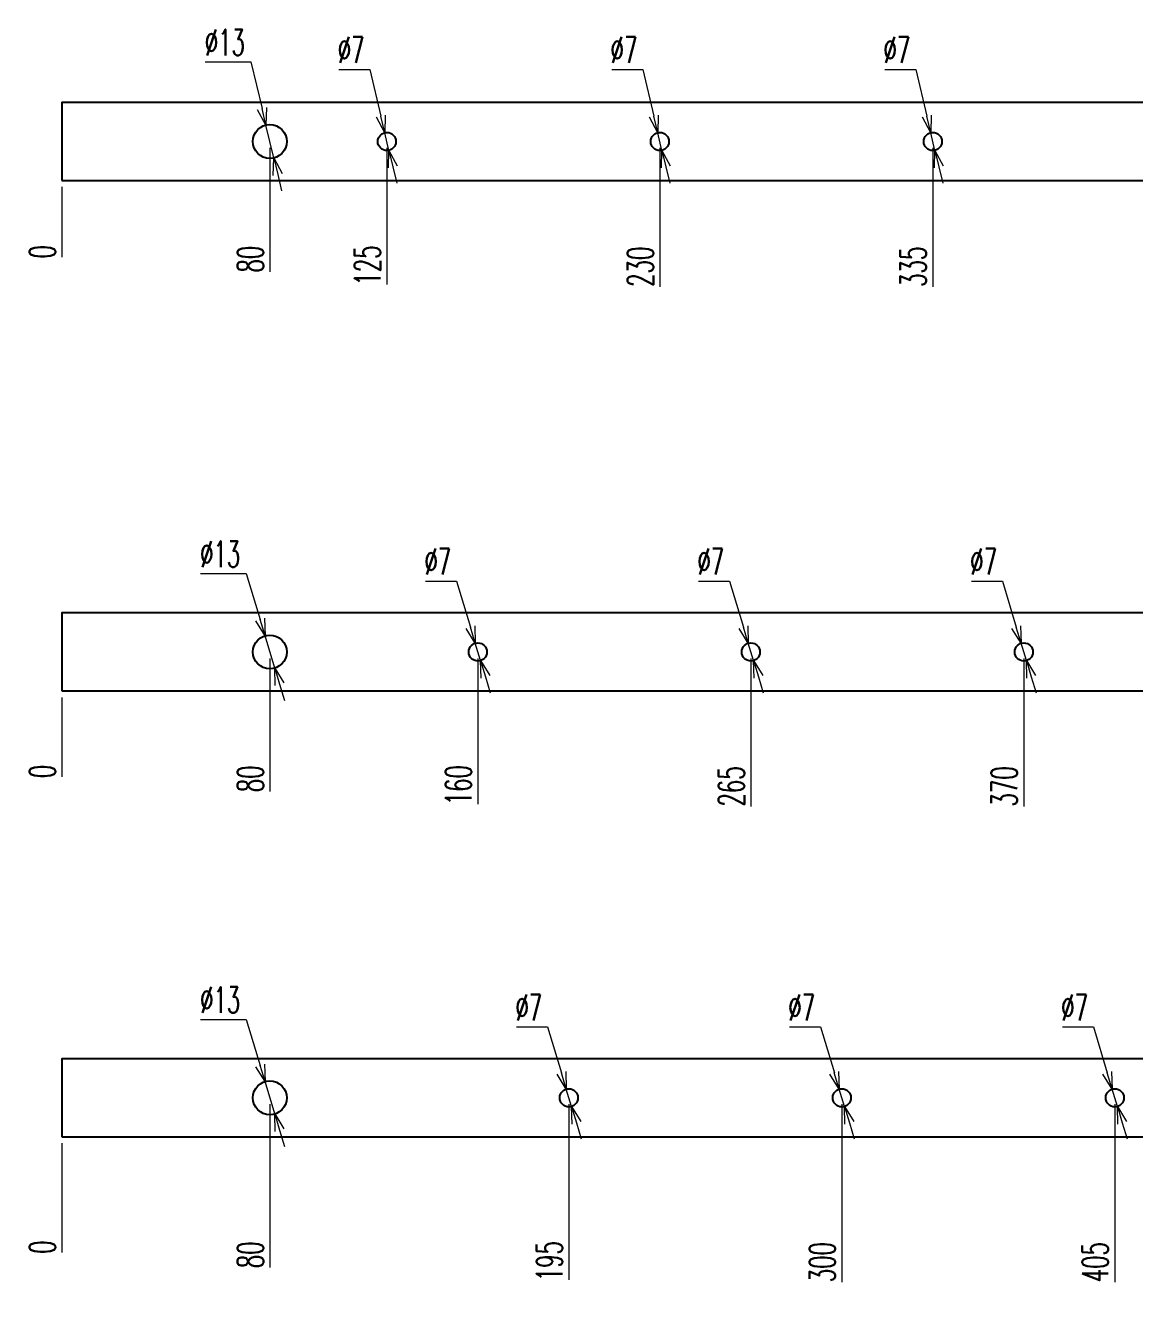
# Model space of a CAD drawing. Header units: millimetres. Extents: x 173893 to 258446, y -176540 to -123824.
# Drawn here: x 196470.3 to 196897, y -133623.7 to -133136.4 of the extents above; entities that cross this region are included whole.
import ezdxf

# ---------------------------------------------------------------- set-up
doc = ezdxf.new("R2010")
doc.units = ezdxf.units.MM
doc.header["$LTSCALE"] = 3
for name, color, linetype in [('@.DM. NÉT CHÍNH', 7, 'Continuous'), ('@.VISIBLE', 7, 'Continuous'), ('Thiet bi', 7, 'Continuous')]:
    doc.layers.add(name, color=color, linetype=linetype)
doc.styles.add('Ann_w01', font='romans.shx', dxfattribs={"width": 0.6, "bigfont": 'chineset.shx'})
doc.dimstyles.new('Dim 01_SC05', dxfattribs={"dimscale": 5, "dimtxt": 2, "dimasz": 1.3, "dimexe": 0.5, "dimexo": 0.5, "dimgap": 0.5, "dimtad": 1, "dimtoh": 1, "dimdec": 1, "dimzin": 12, "dimdsep": 46, "dimtxsty": 'Ann_w01', "dimblk": 'OPEN30', "dimcen": 1.5, "dimclrd": 6, "dimclre": 6, "dimclrt": 3, "dimadec": 1, "dimazin": 3, "dimtm": 1e-09, "dimtfac": 1, "dimtdec": 1, "dimtmove": 0, "dimatfit": 3, "dimldrblk": 'OPEN30', "dimfxl": 1, "dimtolj": 1, "dimlwd": 20, "dimlwe": 20, "dimarcsym": 0})

# ---------------------------------------------------------------- blocks, each defined once
blk = doc.blocks.new('*D2407')
at = {"layer": '@.DM. NÉT CHÍNH', "color": 6, "linetype": 'Continuous', "lineweight": 20, "transparency": 16777216}
blk.add_line((196484.36, -133198.61), (196484.36, -133225.57), dxfattribs=at)
at = {"layer": 'Defpoints', "color": 0, "linetype": 'Continuous', "transparency": 16777216}
for p in [(196484.36, -133181.11), (196484.36, -133196.11), (196484.36, -133219.07)]:
    blk.add_point(p, dxfattribs=at)
at = {"layer": '@.DM. NÉT CHÍNH', "color": 3, "linetype": 'Continuous', "transparency": 16777216, "insert": (196476.86, -133223.57), "char_height": 10, "attachment_point": 5, "rotation": 90, "style": 'Ann_w01'}
blk.add_mtext('\\A1;0', dxfattribs=at)
blk = doc.blocks.new('_Open30')
at = {"color": 0, "linetype": 'ByBlock', "lineweight": -2}
for p, q in [((-1, 0.268), (0, 0)), ((0, 0), (-1, -0.268)), ((0, 0), (-1, 0))]:
    blk.add_line(p, q, dxfattribs=at)
blk = doc.blocks.new('*D2408')
at = {"layer": '@.DM. NÉT CHÍNH', "color": 6, "linetype": 'Continuous', "lineweight": 20, "transparency": 16777216}
blk.add_line((196564.36, -133183.61), (196564.36, -133231.29), dxfattribs=at)
at = {"layer": 'Defpoints', "color": 0, "linetype": 'Continuous', "transparency": 16777216}
for p in [(196484.36, -133181.11), (196564.36, -133181.11), (196564.36, -133219.07)]:
    blk.add_point(p, dxfattribs=at)
at = {"layer": '@.DM. NÉT CHÍNH', "color": 3, "linetype": 'Continuous', "transparency": 16777216, "insert": (196556.86, -133226.43), "char_height": 10, "attachment_point": 5, "rotation": 90, "style": 'Ann_w01'}
blk.add_mtext('\\A1;80', dxfattribs=at)
blk = doc.blocks.new('*D2409')
at = {"layer": '@.DM. NÉT CHÍNH', "color": 6, "linetype": 'Continuous', "lineweight": 20, "transparency": 16777216}
blk.add_line((196609.37, -133183.61), (196609.37, -133236.14), dxfattribs=at)
at = {"layer": 'Defpoints', "color": 0, "linetype": 'Continuous', "transparency": 16777216}
for p in [(196484.36, -133181.11), (196609.37, -133181.11), (196609.37, -133219.07)]:
    blk.add_point(p, dxfattribs=at)
at = {"layer": '@.DM. NÉT CHÍNH', "color": 3, "linetype": 'Continuous', "transparency": 16777216, "insert": (196601.87, -133228.86), "char_height": 10, "attachment_point": 5, "rotation": 90, "style": 'Ann_w01'}
blk.add_mtext('\\A1;125', dxfattribs=at)
blk = doc.blocks.new('*D2410')
at = {"layer": '@.DM. NÉT CHÍNH', "color": 6, "linetype": 'Continuous', "lineweight": 20, "transparency": 16777216}
blk.add_line((196714.37, -133183.61), (196714.37, -133237), dxfattribs=at)
at = {"layer": 'Defpoints', "color": 0, "linetype": 'Continuous', "transparency": 16777216}
for p in [(196484.36, -133181.11), (196714.37, -133181.11), (196714.37, -133219.07)]:
    blk.add_point(p, dxfattribs=at)
at = {"layer": '@.DM. NÉT CHÍNH', "color": 3, "linetype": 'Continuous', "transparency": 16777216, "insert": (196706.87, -133229.29), "char_height": 10, "attachment_point": 5, "rotation": 90, "style": 'Ann_w01'}
blk.add_mtext('\\A1;230', dxfattribs=at)
blk = doc.blocks.new('*D2411')
at = {"layer": '@.DM. NÉT CHÍNH', "color": 6, "linetype": 'Continuous', "lineweight": 20, "transparency": 16777216}
blk.add_line((196819.37, -133183.61), (196819.37, -133237), dxfattribs=at)
at = {"layer": 'Defpoints', "color": 0, "linetype": 'Continuous', "transparency": 16777216}
for p in [(196484.36, -133181.11), (196819.37, -133181.11), (196819.37, -133219.07)]:
    blk.add_point(p, dxfattribs=at)
at = {"layer": '@.DM. NÉT CHÍNH', "color": 3, "linetype": 'Continuous', "transparency": 16777216, "insert": (196811.87, -133229.29), "char_height": 10, "attachment_point": 5, "rotation": 90, "style": 'Ann_w01'}
blk.add_mtext('\\A1;335', dxfattribs=at)
blk = doc.blocks.new('*D2412')
at = {"layer": '@.DM. NÉT CHÍNH', "color": 6, "linetype": 'Continuous', "lineweight": 20, "transparency": 16777216}
blk.add_line((196924.37, -133183.61), (196924.37, -133237), dxfattribs=at)
at = {"layer": 'Defpoints', "color": 0, "linetype": 'Continuous', "transparency": 16777216}
for p in [(196484.36, -133181.11), (196924.37, -133181.11), (196924.37, -133219.07)]:
    blk.add_point(p, dxfattribs=at)
at = {"layer": '@.DM. NÉT CHÍNH', "color": 3, "linetype": 'Continuous', "transparency": 16777216, "insert": (196916.87, -133229.29), "char_height": 10, "attachment_point": 5, "rotation": 90, "style": 'Ann_w01'}
blk.add_mtext('\\A1;440', dxfattribs=at)
blk = doc.blocks.new('*D2413')
at = {"layer": '@.DM. NÉT CHÍNH', "color": 6, "linetype": 'Continuous', "lineweight": 20, "transparency": 16777216}
blk.add_line((196999.37, -133183.61), (196999.37, -133237), dxfattribs=at)
at = {"layer": 'Defpoints', "color": 0, "linetype": 'Continuous', "transparency": 16777216}
for p in [(196484.36, -133181.11), (196999.37, -133181.11), (196999.37, -133219.07)]:
    blk.add_point(p, dxfattribs=at)
at = {"layer": '@.DM. NÉT CHÍNH', "color": 3, "linetype": 'Continuous', "transparency": 16777216, "insert": (196991.87, -133229.29), "char_height": 10, "attachment_point": 5, "rotation": 90, "style": 'Ann_w01'}
blk.add_mtext('\\A1;515', dxfattribs=at)
blk = doc.blocks.new('*D2414')
at = {"layer": '@.DM. NÉT CHÍNH', "color": 6, "linetype": 'Continuous', "lineweight": 20, "transparency": 16777216}
blk.add_line((197074.37, -133183.61), (197074.37, -133237), dxfattribs=at)
at = {"layer": 'Defpoints', "color": 0, "linetype": 'Continuous', "transparency": 16777216}
for p in [(196484.36, -133181.11), (197074.37, -133181.11), (197074.37, -133219.07)]:
    blk.add_point(p, dxfattribs=at)
at = {"layer": '@.DM. NÉT CHÍNH', "color": 3, "linetype": 'Continuous', "transparency": 16777216, "insert": (197066.87, -133229.29), "char_height": 10, "attachment_point": 5, "rotation": 90, "style": 'Ann_w01'}
blk.add_mtext('\\A1;590', dxfattribs=at)
blk = doc.blocks.new('*D2415')
at = {"layer": '@.DM. NÉT CHÍNH', "color": 6, "linetype": 'Continuous', "lineweight": 20, "transparency": 16777216}
blk.add_line((197149.37, -133183.61), (197149.37, -133236.72), dxfattribs=at)
at = {"layer": 'Defpoints', "color": 0, "linetype": 'Continuous', "transparency": 16777216}
for p in [(196484.36, -133181.11), (197149.37, -133181.11), (197149.37, -133219.07)]:
    blk.add_point(p, dxfattribs=at)
at = {"layer": '@.DM. NÉT CHÍNH', "color": 3, "linetype": 'Continuous', "transparency": 16777216, "insert": (197141.87, -133229.14), "char_height": 10, "attachment_point": 5, "rotation": 90, "style": 'Ann_w01'}
blk.add_mtext('\\A1;665', dxfattribs=at)
blk = doc.blocks.new('*D2416')
at = {"layer": '@.DM. NÉT CHÍNH', "color": 6, "linetype": 'Continuous', "lineweight": 20, "transparency": 16777216}
blk.add_line((197324.36, -133198.61), (197324.36, -133237), dxfattribs=at)
at = {"layer": 'Defpoints', "color": 0, "linetype": 'Continuous', "transparency": 16777216}
for p in [(196484.36, -133181.11), (197324.36, -133196.11), (197324.36, -133219.07)]:
    blk.add_point(p, dxfattribs=at)
at = {"layer": '@.DM. NÉT CHÍNH', "color": 3, "linetype": 'Continuous', "transparency": 16777216, "insert": (197316.86, -133229.29), "char_height": 10, "attachment_point": 5, "rotation": 90, "style": 'Ann_w01'}
blk.add_mtext('\\A1;840', dxfattribs=at)
blk = doc.blocks.new('*D2421')
at = {"layer": '@.DM. NÉT CHÍNH', "color": 6, "linetype": 'Continuous', "lineweight": 20, "transparency": 16777216}
for p, q in [((196590.86, -133153.38), (196602.79, -133153.38)), ((196602.79, -133153.38), (196607.06, -133171.38)), ((196610.18, -133184.52), (196608.57, -133177.71)), ((196611.68, -133190.84), (196613.19, -133197.17))]:
    blk.add_line(p, q, dxfattribs=at)
at = {"layer": 'Defpoints', "color": 0, "linetype": 'Continuous', "transparency": 16777216}
for p in [(196608.57, -133177.71), (196610.18, -133184.52)]:
    blk.add_point(p, dxfattribs=at)
at = {"layer": '@.DM. NÉT CHÍNH', "color": 6, "linetype": 'Continuous', "lineweight": 20, "transparency": 16777216, "xscale": 6.5, "yscale": 6.5, "zscale": 6.5}
for p, rotation in [((196608.57, -133177.71), 283.3534512620558), ((196610.18, -133184.52), 103.3534512620558)]:
    blk.add_blockref('_Open30', p, dxfattribs=dict(at, rotation=rotation))
at = {"layer": '@.DM. NÉT CHÍNH', "color": 3, "linetype": 'Continuous', "transparency": 16777216, "insert": (196595.58, -133145.88), "char_height": 10, "attachment_point": 5, "style": 'Ann_w01'}
blk.add_mtext('\\A1;∅7', dxfattribs=at)
blk = doc.blocks.new('*D2422')
at = {"layer": '@.DM. NÉT CHÍNH', "color": 6, "linetype": 'Continuous', "lineweight": 20, "transparency": 16777216}
for p, q in [((196800.86, -133153.38), (196812.79, -133153.38)), ((196812.79, -133153.38), (196817.06, -133171.38)), ((196820.18, -133184.52), (196818.57, -133177.71)), ((196821.68, -133190.84), (196823.19, -133197.17))]:
    blk.add_line(p, q, dxfattribs=at)
at = {"layer": 'Defpoints', "color": 0, "linetype": 'Continuous', "transparency": 16777216}
for p in [(196818.57, -133177.71), (196820.18, -133184.52)]:
    blk.add_point(p, dxfattribs=at)
at = {"layer": '@.DM. NÉT CHÍNH', "color": 6, "linetype": 'Continuous', "lineweight": 20, "transparency": 16777216, "xscale": 6.5, "yscale": 6.5, "zscale": 6.5}
for p, rotation in [((196818.57, -133177.71), 283.3534512613722), ((196820.18, -133184.52), 103.3534512613721)]:
    blk.add_blockref('_Open30', p, dxfattribs=dict(at, rotation=rotation))
at = {"layer": '@.DM. NÉT CHÍNH', "color": 3, "linetype": 'Continuous', "transparency": 16777216, "insert": (196805.58, -133145.88), "char_height": 10, "attachment_point": 5, "style": 'Ann_w01'}
blk.add_mtext('\\A1;∅7', dxfattribs=at)
blk = doc.blocks.new('*D2423')
at = {"layer": '@.DM. NÉT CHÍNH', "color": 6, "linetype": 'Continuous', "lineweight": 20, "transparency": 16777216}
for p, q in [((196695.86, -133153.38), (196707.79, -133153.38)), ((196707.79, -133153.38), (196712.06, -133171.38)), ((196715.18, -133184.52), (196713.57, -133177.71)), ((196716.68, -133190.84), (196718.19, -133197.17))]:
    blk.add_line(p, q, dxfattribs=at)
at = {"layer": 'Defpoints', "color": 0, "linetype": 'Continuous', "transparency": 16777216}
for p in [(196713.57, -133177.71), (196715.18, -133184.52)]:
    blk.add_point(p, dxfattribs=at)
at = {"layer": '@.DM. NÉT CHÍNH', "color": 6, "linetype": 'Continuous', "lineweight": 20, "transparency": 16777216, "xscale": 6.5, "yscale": 6.5, "zscale": 6.5}
for p, rotation in [((196713.57, -133177.71), 283.3534512617573), ((196715.18, -133184.52), 103.3534512617573)]:
    blk.add_blockref('_Open30', p, dxfattribs=dict(at, rotation=rotation))
at = {"layer": '@.DM. NÉT CHÍNH', "color": 3, "linetype": 'Continuous', "transparency": 16777216, "insert": (196700.58, -133145.88), "char_height": 10, "attachment_point": 5, "style": 'Ann_w01'}
blk.add_mtext('\\A1;∅7', dxfattribs=at)
blk = doc.blocks.new('*D2424')
at = {"layer": '@.DM. NÉT CHÍNH', "color": 6, "linetype": 'Continuous', "lineweight": 20, "transparency": 16777216}
for p, q in [((196539.44, -133150.46), (196557.09, -133150.46)), ((196557.09, -133150.46), (196561.36, -133168.46)), ((196565.86, -133187.44), (196562.86, -133174.79)), ((196567.36, -133193.76), (196568.86, -133200.08))]:
    blk.add_line(p, q, dxfattribs=at)
at = {"layer": 'Defpoints', "color": 0, "linetype": 'Continuous', "transparency": 16777216}
for p in [(196562.86, -133174.79), (196565.86, -133187.44)]:
    blk.add_point(p, dxfattribs=at)
at = {"layer": '@.DM. NÉT CHÍNH', "color": 6, "linetype": 'Continuous', "lineweight": 20, "transparency": 16777216, "xscale": 6.5, "yscale": 6.5, "zscale": 6.5}
for p, rotation in [((196562.86, -133174.79), 283.3534512618733), ((196565.86, -133187.44), 103.3534512618733)]:
    blk.add_blockref('_Open30', p, dxfattribs=dict(at, rotation=rotation))
at = {"layer": '@.DM. NÉT CHÍNH', "color": 3, "linetype": 'Continuous', "transparency": 16777216, "insert": (196547.01, -133142.96), "char_height": 10, "attachment_point": 5, "style": 'Ann_w01'}
blk.add_mtext('\\A1;∅13', dxfattribs=at)
blk = doc.blocks.new('*D2425')
at = {"layer": '@.DM. NÉT CHÍNH', "color": 6, "linetype": 'Continuous', "lineweight": 20, "transparency": 16777216}
blk.add_line((196484.36, -133395.05), (196484.36, -133425.57), dxfattribs=at)
at = {"layer": 'Defpoints', "color": 0, "linetype": 'Continuous', "transparency": 16777216}
for p in [(196484.36, -133377.55), (196484.36, -133392.55), (196484.36, -133419.07)]:
    blk.add_point(p, dxfattribs=at)
at = {"layer": '@.DM. NÉT CHÍNH', "color": 3, "linetype": 'Continuous', "transparency": 16777216, "insert": (196476.86, -133423.57), "char_height": 10, "attachment_point": 5, "rotation": 90, "style": 'Ann_w01'}
blk.add_mtext('\\A1;0', dxfattribs=at)
blk = doc.blocks.new('*D2426')
at = {"layer": '@.DM. NÉT CHÍNH', "color": 6, "linetype": 'Continuous', "lineweight": 20, "transparency": 16777216}
blk.add_line((196564.36, -133380.05), (196564.36, -133431.28), dxfattribs=at)
at = {"layer": 'Defpoints', "color": 0, "linetype": 'Continuous', "transparency": 16777216}
for p in [(196484.36, -133377.55), (196564.36, -133377.55), (196564.36, -133419.07)]:
    blk.add_point(p, dxfattribs=at)
at = {"layer": '@.DM. NÉT CHÍNH', "color": 3, "linetype": 'Continuous', "transparency": 16777216, "insert": (196556.86, -133426.43), "char_height": 10, "attachment_point": 5, "rotation": 90, "style": 'Ann_w01'}
blk.add_mtext('\\A1;80', dxfattribs=at)
blk = doc.blocks.new('*D2427')
at = {"layer": '@.DM. NÉT CHÍNH', "color": 6, "linetype": 'Continuous', "lineweight": 20, "transparency": 16777216}
blk.add_line((196644.37, -133380.05), (196644.37, -133436.14), dxfattribs=at)
at = {"layer": 'Defpoints', "color": 0, "linetype": 'Continuous', "transparency": 16777216}
for p in [(196484.36, -133377.55), (196644.37, -133377.55), (196644.37, -133419.07)]:
    blk.add_point(p, dxfattribs=at)
at = {"layer": '@.DM. NÉT CHÍNH', "color": 3, "linetype": 'Continuous', "transparency": 16777216, "insert": (196636.87, -133428.85), "char_height": 10, "attachment_point": 5, "rotation": 90, "style": 'Ann_w01'}
blk.add_mtext('\\A1;160', dxfattribs=at)
blk = doc.blocks.new('*D2428')
at = {"layer": '@.DM. NÉT CHÍNH', "color": 6, "linetype": 'Continuous', "lineweight": 20, "transparency": 16777216}
blk.add_line((196749.37, -133380.05), (196749.37, -133437), dxfattribs=at)
at = {"layer": 'Defpoints', "color": 0, "linetype": 'Continuous', "transparency": 16777216}
for p in [(196484.36, -133377.55), (196749.37, -133377.55), (196749.37, -133419.07)]:
    blk.add_point(p, dxfattribs=at)
at = {"layer": '@.DM. NÉT CHÍNH', "color": 3, "linetype": 'Continuous', "transparency": 16777216, "insert": (196741.87, -133429.28), "char_height": 10, "attachment_point": 5, "rotation": 90, "style": 'Ann_w01'}
blk.add_mtext('\\A1;265', dxfattribs=at)
blk = doc.blocks.new('*D2429')
at = {"layer": '@.DM. NÉT CHÍNH', "color": 6, "linetype": 'Continuous', "lineweight": 20, "transparency": 16777216}
blk.add_line((196854.37, -133380.05), (196854.37, -133437), dxfattribs=at)
at = {"layer": 'Defpoints', "color": 0, "linetype": 'Continuous', "transparency": 16777216}
for p in [(196484.36, -133377.55), (196854.37, -133377.55), (196854.37, -133419.07)]:
    blk.add_point(p, dxfattribs=at)
at = {"layer": '@.DM. NÉT CHÍNH', "color": 3, "linetype": 'Continuous', "transparency": 16777216, "insert": (196846.87, -133429.28), "char_height": 10, "attachment_point": 5, "rotation": 90, "style": 'Ann_w01'}
blk.add_mtext('\\A1;370', dxfattribs=at)
blk = doc.blocks.new('*D2430')
at = {"layer": '@.DM. NÉT CHÍNH', "color": 6, "linetype": 'Continuous', "lineweight": 20, "transparency": 16777216}
blk.add_line((196949.37, -133380.05), (196949.37, -133437), dxfattribs=at)
at = {"layer": 'Defpoints', "color": 0, "linetype": 'Continuous', "transparency": 16777216}
for p in [(196484.36, -133377.55), (196949.37, -133377.55), (196949.37, -133419.07)]:
    blk.add_point(p, dxfattribs=at)
at = {"layer": '@.DM. NÉT CHÍNH', "color": 3, "linetype": 'Continuous', "transparency": 16777216, "insert": (196941.87, -133429.28), "char_height": 10, "attachment_point": 5, "rotation": 90, "style": 'Ann_w01'}
blk.add_mtext('\\A1;465', dxfattribs=at)
blk = doc.blocks.new('*D2431')
at = {"layer": '@.DM. NÉT CHÍNH', "color": 6, "linetype": 'Continuous', "lineweight": 20, "transparency": 16777216}
blk.add_line((197024.37, -133380.05), (197024.37, -133437), dxfattribs=at)
at = {"layer": 'Defpoints', "color": 0, "linetype": 'Continuous', "transparency": 16777216}
for p in [(196484.36, -133377.55), (197024.37, -133377.55), (197024.37, -133419.07)]:
    blk.add_point(p, dxfattribs=at)
at = {"layer": '@.DM. NÉT CHÍNH', "color": 3, "linetype": 'Continuous', "transparency": 16777216, "insert": (197016.87, -133429.28), "char_height": 10, "attachment_point": 5, "rotation": 90, "style": 'Ann_w01'}
blk.add_mtext('\\A1;540', dxfattribs=at)
blk = doc.blocks.new('*D2432')
at = {"layer": '@.DM. NÉT CHÍNH', "color": 6, "linetype": 'Continuous', "lineweight": 20, "transparency": 16777216}
blk.add_line((197099.37, -133380.05), (197099.37, -133436.71), dxfattribs=at)
at = {"layer": 'Defpoints', "color": 0, "linetype": 'Continuous', "transparency": 16777216}
for p in [(196484.36, -133377.55), (197099.37, -133377.55), (197099.37, -133419.07)]:
    blk.add_point(p, dxfattribs=at)
at = {"layer": '@.DM. NÉT CHÍNH', "color": 3, "linetype": 'Continuous', "transparency": 16777216, "insert": (197091.87, -133429.14), "char_height": 10, "attachment_point": 5, "rotation": 90, "style": 'Ann_w01'}
blk.add_mtext('\\A1;615', dxfattribs=at)
blk = doc.blocks.new('*D2433')
at = {"layer": '@.DM. NÉT CHÍNH', "color": 6, "linetype": 'Continuous', "lineweight": 20, "transparency": 16777216}
blk.add_line((197174.37, -133380.05), (197174.37, -133436.71), dxfattribs=at)
at = {"layer": 'Defpoints', "color": 0, "linetype": 'Continuous', "transparency": 16777216}
for p in [(196484.36, -133377.55), (197174.37, -133377.55), (197174.37, -133419.07)]:
    blk.add_point(p, dxfattribs=at)
at = {"layer": '@.DM. NÉT CHÍNH', "color": 3, "linetype": 'Continuous', "transparency": 16777216, "insert": (197166.87, -133429.14), "char_height": 10, "attachment_point": 5, "rotation": 90, "style": 'Ann_w01'}
blk.add_mtext('\\A1;690', dxfattribs=at)
blk = doc.blocks.new('*D2434')
at = {"layer": '@.DM. NÉT CHÍNH', "color": 6, "linetype": 'Continuous', "lineweight": 20, "transparency": 16777216}
blk.add_line((197324.36, -133395.05), (197324.36, -133437), dxfattribs=at)
at = {"layer": 'Defpoints', "color": 0, "linetype": 'Continuous', "transparency": 16777216}
for p in [(196484.36, -133377.55), (197324.36, -133392.55), (197324.36, -133419.07)]:
    blk.add_point(p, dxfattribs=at)
at = {"layer": '@.DM. NÉT CHÍNH', "color": 3, "linetype": 'Continuous', "transparency": 16777216, "insert": (197316.86, -133429.28), "char_height": 10, "attachment_point": 5, "rotation": 90, "style": 'Ann_w01'}
blk.add_mtext('\\A1;840', dxfattribs=at)
blk = doc.blocks.new('*D2435')
at = {"layer": '@.DM. NÉT CHÍNH', "color": 6, "linetype": 'Continuous', "lineweight": 20, "transparency": 16777216}
blk.add_line((196484.36, -133566.64), (196484.36, -133608.67), dxfattribs=at)
at = {"layer": 'Defpoints', "color": 0, "linetype": 'Continuous', "transparency": 16777216}
for p in [(196484.36, -133549.14), (196484.36, -133564.14), (196484.36, -133602.17)]:
    blk.add_point(p, dxfattribs=at)
at = {"layer": '@.DM. NÉT CHÍNH', "color": 3, "linetype": 'Continuous', "transparency": 16777216, "insert": (196476.86, -133606.67), "char_height": 10, "attachment_point": 5, "rotation": 90, "style": 'Ann_w01'}
blk.add_mtext('\\A1;0', dxfattribs=at)
blk = doc.blocks.new('*D2436')
at = {"layer": '@.DM. NÉT CHÍNH', "color": 6, "linetype": 'Continuous', "lineweight": 20, "transparency": 16777216}
blk.add_line((196564.36, -133551.64), (196564.36, -133614.38), dxfattribs=at)
at = {"layer": 'Defpoints', "color": 0, "linetype": 'Continuous', "transparency": 16777216}
for p in [(196484.36, -133549.14), (196564.36, -133549.14), (196564.36, -133602.17)]:
    blk.add_point(p, dxfattribs=at)
at = {"layer": '@.DM. NÉT CHÍNH', "color": 3, "linetype": 'Continuous', "transparency": 16777216, "insert": (196556.86, -133609.53), "char_height": 10, "attachment_point": 5, "rotation": 90, "style": 'Ann_w01'}
blk.add_mtext('\\A1;80', dxfattribs=at)
blk = doc.blocks.new('*D2437')
at = {"layer": '@.DM. NÉT CHÍNH', "color": 6, "linetype": 'Continuous', "lineweight": 20, "transparency": 16777216}
blk.add_line((196679.37, -133551.64), (196679.37, -133619.24), dxfattribs=at)
at = {"layer": 'Defpoints', "color": 0, "linetype": 'Continuous', "transparency": 16777216}
for p in [(196484.36, -133549.14), (196679.37, -133549.14), (196679.37, -133602.17)]:
    blk.add_point(p, dxfattribs=at)
at = {"layer": '@.DM. NÉT CHÍNH', "color": 3, "linetype": 'Continuous', "transparency": 16777216, "insert": (196671.87, -133611.96), "char_height": 10, "attachment_point": 5, "rotation": 90, "style": 'Ann_w01'}
blk.add_mtext('\\A1;195', dxfattribs=at)
blk = doc.blocks.new('*D2438')
at = {"layer": '@.DM. NÉT CHÍNH', "color": 6, "linetype": 'Continuous', "lineweight": 20, "transparency": 16777216}
blk.add_line((196784.37, -133551.64), (196784.37, -133620.1), dxfattribs=at)
at = {"layer": 'Defpoints', "color": 0, "linetype": 'Continuous', "transparency": 16777216}
for p in [(196484.36, -133549.14), (196784.37, -133549.14), (196784.37, -133602.17)]:
    blk.add_point(p, dxfattribs=at)
at = {"layer": '@.DM. NÉT CHÍNH', "color": 3, "linetype": 'Continuous', "transparency": 16777216, "insert": (196776.87, -133612.38), "char_height": 10, "attachment_point": 5, "rotation": 90, "style": 'Ann_w01'}
blk.add_mtext('\\A1;300', dxfattribs=at)
blk = doc.blocks.new('*D2439')
at = {"layer": '@.DM. NÉT CHÍNH', "color": 6, "linetype": 'Continuous', "lineweight": 20, "transparency": 16777216}
blk.add_line((196889.37, -133551.64), (196889.37, -133620.1), dxfattribs=at)
at = {"layer": 'Defpoints', "color": 0, "linetype": 'Continuous', "transparency": 16777216}
for p in [(196484.36, -133549.14), (196889.37, -133549.14), (196889.37, -133602.17)]:
    blk.add_point(p, dxfattribs=at)
at = {"layer": '@.DM. NÉT CHÍNH', "color": 3, "linetype": 'Continuous', "transparency": 16777216, "insert": (196881.87, -133612.38), "char_height": 10, "attachment_point": 5, "rotation": 90, "style": 'Ann_w01'}
blk.add_mtext('\\A1;405', dxfattribs=at)
blk = doc.blocks.new('*D2440')
at = {"layer": '@.DM. NÉT CHÍNH', "color": 6, "linetype": 'Continuous', "lineweight": 20, "transparency": 16777216}
blk.add_line((196974.37, -133551.64), (196974.37, -133620.1), dxfattribs=at)
at = {"layer": 'Defpoints', "color": 0, "linetype": 'Continuous', "transparency": 16777216}
for p in [(196484.36, -133549.14), (196974.37, -133549.14), (196974.37, -133602.17)]:
    blk.add_point(p, dxfattribs=at)
at = {"layer": '@.DM. NÉT CHÍNH', "color": 3, "linetype": 'Continuous', "transparency": 16777216, "insert": (196966.87, -133612.38), "char_height": 10, "attachment_point": 5, "rotation": 90, "style": 'Ann_w01'}
blk.add_mtext('\\A1;490', dxfattribs=at)
blk = doc.blocks.new('*D2441')
at = {"layer": '@.DM. NÉT CHÍNH', "color": 6, "linetype": 'Continuous', "lineweight": 20, "transparency": 16777216}
blk.add_line((197049.37, -133551.64), (197049.37, -133620.1), dxfattribs=at)
at = {"layer": 'Defpoints', "color": 0, "linetype": 'Continuous', "transparency": 16777216}
for p in [(196484.36, -133549.14), (197049.37, -133549.14), (197049.37, -133602.17)]:
    blk.add_point(p, dxfattribs=at)
at = {"layer": '@.DM. NÉT CHÍNH', "color": 3, "linetype": 'Continuous', "transparency": 16777216, "insert": (197041.87, -133612.38), "char_height": 10, "attachment_point": 5, "rotation": 90, "style": 'Ann_w01'}
blk.add_mtext('\\A1;565', dxfattribs=at)
blk = doc.blocks.new('*D2442')
at = {"layer": '@.DM. NÉT CHÍNH', "color": 6, "linetype": 'Continuous', "lineweight": 20, "transparency": 16777216}
blk.add_line((197124.37, -133551.64), (197124.37, -133619.81), dxfattribs=at)
at = {"layer": 'Defpoints', "color": 0, "linetype": 'Continuous', "transparency": 16777216}
for p in [(196484.36, -133549.14), (197124.37, -133549.14), (197124.37, -133602.17)]:
    blk.add_point(p, dxfattribs=at)
at = {"layer": '@.DM. NÉT CHÍNH', "color": 3, "linetype": 'Continuous', "transparency": 16777216, "insert": (197116.87, -133612.24), "char_height": 10, "attachment_point": 5, "rotation": 90, "style": 'Ann_w01'}
blk.add_mtext('\\A1;640', dxfattribs=at)
blk = doc.blocks.new('*D2443')
at = {"layer": '@.DM. NÉT CHÍNH', "color": 6, "linetype": 'Continuous', "lineweight": 20, "transparency": 16777216}
blk.add_line((197199.37, -133551.64), (197199.37, -133620.1), dxfattribs=at)
at = {"layer": 'Defpoints', "color": 0, "linetype": 'Continuous', "transparency": 16777216}
for p in [(196484.36, -133549.14), (197199.37, -133549.14), (197199.37, -133602.17)]:
    blk.add_point(p, dxfattribs=at)
at = {"layer": '@.DM. NÉT CHÍNH', "color": 3, "linetype": 'Continuous', "transparency": 16777216, "insert": (197191.87, -133612.38), "char_height": 10, "attachment_point": 5, "rotation": 90, "style": 'Ann_w01'}
blk.add_mtext('\\A1;715', dxfattribs=at)
blk = doc.blocks.new('*D2444')
at = {"layer": '@.DM. NÉT CHÍNH', "color": 6, "linetype": 'Continuous', "lineweight": 20, "transparency": 16777216}
blk.add_line((197324.36, -133566.64), (197324.36, -133620.1), dxfattribs=at)
at = {"layer": 'Defpoints', "color": 0, "linetype": 'Continuous', "transparency": 16777216}
for p in [(196484.36, -133549.14), (197324.36, -133564.14), (197324.36, -133602.17)]:
    blk.add_point(p, dxfattribs=at)
at = {"layer": '@.DM. NÉT CHÍNH', "color": 3, "linetype": 'Continuous', "transparency": 16777216, "insert": (197316.86, -133612.38), "char_height": 10, "attachment_point": 5, "rotation": 90, "style": 'Ann_w01'}
blk.add_mtext('\\A1;840', dxfattribs=at)
blk = doc.blocks.new('*D2449')
at = {"layer": '@.DM. NÉT CHÍNH', "color": 6, "linetype": 'Continuous', "lineweight": 20, "transparency": 16777216}
for p, q in [((196659.22, -133521.85), (196671.15, -133521.85)), ((196671.15, -133521.85), (196676.49, -133539.57)), ((196680.38, -133552.49), (196678.36, -133545.79)), ((196682.26, -133558.72), (196684.14, -133564.94))]:
    blk.add_line(p, q, dxfattribs=at)
at = {"layer": 'Defpoints', "color": 0, "linetype": 'Continuous', "transparency": 16777216}
for p in [(196678.36, -133545.79), (196680.38, -133552.49)]:
    blk.add_point(p, dxfattribs=at)
at = {"layer": '@.DM. NÉT CHÍNH', "color": 6, "linetype": 'Continuous', "lineweight": 20, "transparency": 16777216, "xscale": 6.5, "yscale": 6.5, "zscale": 6.5}
for p, rotation in [((196678.36, -133545.79), 286.7750790253293), ((196680.38, -133552.49), 106.7750790253294)]:
    blk.add_blockref('_Open30', p, dxfattribs=dict(at, rotation=rotation))
at = {"layer": '@.DM. NÉT CHÍNH', "color": 3, "linetype": 'Continuous', "transparency": 16777216, "insert": (196663.93, -133514.35), "char_height": 10, "attachment_point": 5, "style": 'Ann_w01'}
blk.add_mtext('\\A1;∅7', dxfattribs=at)
blk = doc.blocks.new('*D2450')
at = {"layer": '@.DM. NÉT CHÍNH', "color": 6, "linetype": 'Continuous', "lineweight": 20, "transparency": 16777216}
for p, q in [((196869.22, -133521.85), (196881.15, -133521.85)), ((196881.15, -133521.85), (196886.49, -133539.57)), ((196890.38, -133552.49), (196888.36, -133545.79)), ((196892.26, -133558.72), (196894.14, -133564.94))]:
    blk.add_line(p, q, dxfattribs=at)
at = {"layer": 'Defpoints', "color": 0, "linetype": 'Continuous', "transparency": 16777216}
for p in [(196888.36, -133545.79), (196890.38, -133552.49)]:
    blk.add_point(p, dxfattribs=at)
at = {"layer": '@.DM. NÉT CHÍNH', "color": 6, "linetype": 'Continuous', "lineweight": 20, "transparency": 16777216, "xscale": 6.5, "yscale": 6.5, "zscale": 6.5}
for p, rotation in [((196888.36, -133545.79), 286.7750790251483), ((196890.38, -133552.49), 106.7750790251482)]:
    blk.add_blockref('_Open30', p, dxfattribs=dict(at, rotation=rotation))
at = {"layer": '@.DM. NÉT CHÍNH', "color": 3, "linetype": 'Continuous', "transparency": 16777216, "insert": (196873.93, -133514.35), "char_height": 10, "attachment_point": 5, "style": 'Ann_w01'}
blk.add_mtext('\\A1;∅7', dxfattribs=at)
blk = doc.blocks.new('*D2451')
at = {"layer": '@.DM. NÉT CHÍNH', "color": 6, "linetype": 'Continuous', "lineweight": 20, "transparency": 16777216}
for p, q in [((196764.22, -133521.85), (196776.15, -133521.85)), ((196776.15, -133521.85), (196781.49, -133539.57)), ((196785.38, -133552.49), (196783.36, -133545.79)), ((196787.26, -133558.72), (196789.14, -133564.94))]:
    blk.add_line(p, q, dxfattribs=at)
at = {"layer": 'Defpoints', "color": 0, "linetype": 'Continuous', "transparency": 16777216}
for p in [(196783.36, -133545.79), (196785.38, -133552.49)]:
    blk.add_point(p, dxfattribs=at)
at = {"layer": '@.DM. NÉT CHÍNH', "color": 6, "linetype": 'Continuous', "lineweight": 20, "transparency": 16777216, "xscale": 6.5, "yscale": 6.5, "zscale": 6.5}
for p, rotation in [((196783.36, -133545.79), 286.7750790258324), ((196785.38, -133552.49), 106.7750790258324)]:
    blk.add_blockref('_Open30', p, dxfattribs=dict(at, rotation=rotation))
at = {"layer": '@.DM. NÉT CHÍNH', "color": 3, "linetype": 'Continuous', "transparency": 16777216, "insert": (196768.93, -133514.35), "char_height": 10, "attachment_point": 5, "style": 'Ann_w01'}
blk.add_mtext('\\A1;∅7', dxfattribs=at)
blk = doc.blocks.new('*D2452')
at = {"layer": '@.DM. NÉT CHÍNH', "color": 6, "linetype": 'Continuous', "lineweight": 20, "transparency": 16777216}
for p, q in [((196537.63, -133518.98), (196555.27, -133518.98)), ((196555.27, -133518.98), (196560.61, -133536.69)), ((196566.24, -133555.36), (196562.49, -133542.92)), ((196568.11, -133561.59), (196569.99, -133567.81))]:
    blk.add_line(p, q, dxfattribs=at)
at = {"layer": 'Defpoints', "color": 0, "linetype": 'Continuous', "transparency": 16777216}
for p in [(196562.49, -133542.92), (196566.24, -133555.36)]:
    blk.add_point(p, dxfattribs=at)
at = {"layer": '@.DM. NÉT CHÍNH', "color": 6, "linetype": 'Continuous', "lineweight": 20, "transparency": 16777216, "xscale": 6.5, "yscale": 6.5, "zscale": 6.5}
for p, rotation in [((196562.49, -133542.92), 286.7750790260653), ((196566.24, -133555.36), 106.7750790260653)]:
    blk.add_blockref('_Open30', p, dxfattribs=dict(at, rotation=rotation))
at = {"layer": '@.DM. NÉT CHÍNH', "color": 3, "linetype": 'Continuous', "transparency": 16777216, "insert": (196545.2, -133511.48), "char_height": 10, "attachment_point": 5, "style": 'Ann_w01'}
blk.add_mtext('\\A1;∅13', dxfattribs=at)
blk = doc.blocks.new('*D2457')
at = {"layer": '@.DM. NÉT CHÍNH', "color": 6, "linetype": 'Continuous', "lineweight": 20, "transparency": 16777216}
for p, q in [((196624.22, -133350.26), (196636.15, -133350.26)), ((196636.15, -133350.26), (196641.49, -133367.97)), ((196645.38, -133380.9), (196643.36, -133374.2)), ((196647.26, -133387.12), (196649.14, -133393.34))]:
    blk.add_line(p, q, dxfattribs=at)
at = {"layer": 'Defpoints', "color": 0, "linetype": 'Continuous', "transparency": 16777216}
for p in [(196643.36, -133374.2), (196645.38, -133380.9)]:
    blk.add_point(p, dxfattribs=at)
at = {"layer": '@.DM. NÉT CHÍNH', "color": 6, "linetype": 'Continuous', "lineweight": 20, "transparency": 16777216, "xscale": 6.5, "yscale": 6.5, "zscale": 6.5}
for p, rotation in [((196643.36, -133374.2), 286.7750790263356), ((196645.38, -133380.9), 106.7750790263356)]:
    blk.add_blockref('_Open30', p, dxfattribs=dict(at, rotation=rotation))
at = {"layer": '@.DM. NÉT CHÍNH', "color": 3, "linetype": 'Continuous', "transparency": 16777216, "insert": (196628.93, -133342.76), "char_height": 10, "attachment_point": 5, "style": 'Ann_w01'}
blk.add_mtext('\\A1;∅7', dxfattribs=at)
blk = doc.blocks.new('*D2458')
at = {"layer": '@.DM. NÉT CHÍNH', "color": 6, "linetype": 'Continuous', "lineweight": 20, "transparency": 16777216}
for p, q in [((196834.22, -133350.26), (196846.15, -133350.26)), ((196846.15, -133350.26), (196851.49, -133367.97)), ((196855.38, -133380.9), (196853.36, -133374.2)), ((196857.26, -133387.12), (196859.14, -133393.34))]:
    blk.add_line(p, q, dxfattribs=at)
at = {"layer": 'Defpoints', "color": 0, "linetype": 'Continuous', "transparency": 16777216}
for p in [(196853.36, -133374.2), (196855.38, -133380.9)]:
    blk.add_point(p, dxfattribs=at)
at = {"layer": '@.DM. NÉT CHÍNH', "color": 6, "linetype": 'Continuous', "lineweight": 20, "transparency": 16777216, "xscale": 6.5, "yscale": 6.5, "zscale": 6.5}
for p, rotation in [((196853.36, -133374.2), 286.7750790254669), ((196855.38, -133380.9), 106.7750790254669)]:
    blk.add_blockref('_Open30', p, dxfattribs=dict(at, rotation=rotation))
at = {"layer": '@.DM. NÉT CHÍNH', "color": 3, "linetype": 'Continuous', "transparency": 16777216, "insert": (196838.93, -133342.76), "char_height": 10, "attachment_point": 5, "style": 'Ann_w01'}
blk.add_mtext('\\A1;∅7', dxfattribs=at)
blk = doc.blocks.new('*D2459')
at = {"layer": '@.DM. NÉT CHÍNH', "color": 6, "linetype": 'Continuous', "lineweight": 20, "transparency": 16777216}
for p, q in [((196729.22, -133350.26), (196741.15, -133350.26)), ((196741.15, -133350.26), (196746.49, -133367.97)), ((196750.38, -133380.9), (196748.36, -133374.2)), ((196752.26, -133387.12), (196754.14, -133393.34))]:
    blk.add_line(p, q, dxfattribs=at)
at = {"layer": 'Defpoints', "color": 0, "linetype": 'Continuous', "transparency": 16777216}
for p in [(196748.36, -133374.2), (196750.38, -133380.9)]:
    blk.add_point(p, dxfattribs=at)
at = {"layer": '@.DM. NÉT CHÍNH', "color": 6, "linetype": 'Continuous', "lineweight": 20, "transparency": 16777216, "xscale": 6.5, "yscale": 6.5, "zscale": 6.5}
for p, rotation in [((196748.36, -133374.2), 286.7750790260387), ((196750.38, -133380.9), 106.7750790260387)]:
    blk.add_blockref('_Open30', p, dxfattribs=dict(at, rotation=rotation))
at = {"layer": '@.DM. NÉT CHÍNH', "color": 3, "linetype": 'Continuous', "transparency": 16777216, "insert": (196733.93, -133342.76), "char_height": 10, "attachment_point": 5, "style": 'Ann_w01'}
blk.add_mtext('\\A1;∅7', dxfattribs=at)
blk = doc.blocks.new('*D2460')
at = {"layer": '@.DM. NÉT CHÍNH', "color": 6, "linetype": 'Continuous', "lineweight": 20, "transparency": 16777216}
for p, q in [((196537.63, -133347.39), (196555.27, -133347.39)), ((196555.27, -133347.39), (196560.61, -133365.1)), ((196566.24, -133383.77), (196562.49, -133371.32)), ((196568.11, -133389.99), (196569.99, -133396.22))]:
    blk.add_line(p, q, dxfattribs=at)
at = {"layer": 'Defpoints', "color": 0, "linetype": 'Continuous', "transparency": 16777216}
for p in [(196562.49, -133371.32), (196566.24, -133383.77)]:
    blk.add_point(p, dxfattribs=at)
at = {"layer": '@.DM. NÉT CHÍNH', "color": 6, "linetype": 'Continuous', "lineweight": 20, "transparency": 16777216, "xscale": 6.5, "yscale": 6.5, "zscale": 6.5}
for p, rotation in [((196562.49, -133371.32), 286.7750790262505), ((196566.24, -133383.77), 106.7750790262504)]:
    blk.add_blockref('_Open30', p, dxfattribs=dict(at, rotation=rotation))
at = {"layer": '@.DM. NÉT CHÍNH', "color": 3, "linetype": 'Continuous', "transparency": 16777216, "insert": (196545.2, -133339.89), "char_height": 10, "attachment_point": 5, "style": 'Ann_w01'}
blk.add_mtext('\\A1;∅13', dxfattribs=at)

msp = doc.modelspace()

# ---------------------------------------------------------------- linework, layer by layer
at = {"layer": '@.VISIBLE', "color": 1}
msp.add_lwpolyline([(196484.36, -133196.11), (197324.36, -133196.11), (197324.36, -133166.11), (196484.36, -133166.11)], close=True, dxfattribs=at)
at = {"layer": '@.VISIBLE', "color": 2}
msp.add_lwpolyline([(196484.36, -133392.55), (197324.36, -133392.55), (197324.36, -133362.55), (196484.36, -133362.55)], close=True, dxfattribs=at)
at = {"layer": '@.VISIBLE', "color": 4}
msp.add_lwpolyline([(196484.36, -133564.14), (197324.36, -133564.14), (197324.36, -133534.14), (196484.36, -133534.14)], close=True, dxfattribs=at)
at = {"layer": '@.VISIBLE', "color": 1}
for centre, radius in [((196564.36, -133181.11), 6.5), ((196714.37, -133181.11), 3.5)]:
    msp.add_circle(centre, radius, dxfattribs=at)
at = {"layer": '@.VISIBLE', "color": 2}
for centre, radius in [((196564.36, -133377.55), 6.5), ((196644.37, -133377.55), 3.5), ((196749.37, -133377.55), 3.5), ((196854.37, -133377.55), 3.5)]:
    msp.add_circle(centre, radius, dxfattribs=at)
at = {"layer": '@.VISIBLE', "color": 4}
for centre, radius in [((196564.36, -133549.14), 6.5), ((196679.37, -133549.14), 3.5), ((196784.37, -133549.14), 3.5), ((196889.37, -133549.14), 3.5)]:
    msp.add_circle(centre, radius, dxfattribs=at)
at = {"layer": 'Thiet bi', "color": 1}
for centre in [(196609.37, -133181.11), (196819.37, -133181.11)]:
    msp.add_circle(centre, 3.5, dxfattribs=at)

# ---------------------------------------------------------------- dimensions: what is measured, and where the dimension line sits
at = {"layer": '@.DM. NÉT CHÍNH', "linetype": 'Continuous'}
for p1, p2, picture, middle in [((196565.86, -133187.44), (196562.86, -133174.79), '*D2424', (196547.01, -133150.46)), ((196610.18, -133184.52), (196608.57, -133177.71), '*D2421', (196595.58, -133153.38)), ((196715.18, -133184.52), (196713.57, -133177.71), '*D2423', (196700.58, -133153.38)), ((196820.18, -133184.52), (196818.57, -133177.71), '*D2422', (196805.58, -133153.38)), ((196566.24, -133383.77), (196562.49, -133371.32), '*D2460', (196545.2, -133347.39)), ((196645.38, -133380.9), (196643.36, -133374.2), '*D2457', (196628.93, -133350.26)), ((196750.38, -133380.9), (196748.36, -133374.2), '*D2459', (196733.93, -133350.26)), ((196855.38, -133380.9), (196853.36, -133374.2), '*D2458', (196838.93, -133350.26)), ((196566.24, -133555.36), (196562.49, -133542.92), '*D2452', (196545.2, -133518.98)), ((196680.38, -133552.49), (196678.36, -133545.79), '*D2449', (196663.93, -133521.85)), ((196785.38, -133552.49), (196783.36, -133545.79), '*D2451', (196768.93, -133521.85)), ((196890.38, -133552.49), (196888.36, -133545.79), '*D2450', (196873.93, -133521.85))]:
    dim = msp.add_diameter_dim_2p(p1=p1, p2=p2, dimstyle='Dim 01_SC05', dxfattribs=at)
    dim.commit()
    dim.dimension.update_dxf_attribs({"geometry": picture, "text_midpoint": middle, "dimtype": 163})
for feature_location, offset, origin, picture, middle in [((196484.36118532, -133196.11128581), (0, -22.96200858), (196484.36118532, -133181.11128581), '*D2407', (196476.86118532, -133223.57329439)), ((196564.36, -133181.11), (0, -37.96), (196484.36, -133181.11), '*D2408', (196556.86, -133226.43)), ((196609.37, -133181.11), (0, -37.96), (196484.36, -133181.11), '*D2409', (196601.87, -133228.86)), ((196714.37, -133181.11), (0, -37.96), (196484.36, -133181.11), '*D2410', (196706.87, -133229.29)), ((196819.37, -133181.11), (0, -37.96), (196484.36, -133181.11), '*D2411', (196811.87, -133229.29)), ((196924.37, -133181.11), (0, -37.96), (196484.36, -133181.11), '*D2412', (196916.87, -133229.29)), ((196999.37, -133181.11), (0, -37.96), (196484.36, -133181.11), '*D2413', (196991.87, -133229.29)), ((197074.37, -133181.11), (0, -37.96), (196484.36, -133181.11), '*D2414', (197066.87, -133229.29)), ((197149.37, -133181.11), (0, -37.96), (196484.36, -133181.11), '*D2415', (197141.87, -133229.14)), ((197324.36, -133196.11), (0, -22.96), (196484.36, -133181.11), '*D2416', (197316.86, -133229.29)), ((196484.36118532, -133392.54690305), (0, -26.52165301), (196484.36118532, -133377.54690305), '*D2425', (196476.86118532, -133423.56855606)), ((196564.36, -133377.55), (0, -41.52), (196484.36, -133377.55), '*D2426', (196556.86, -133426.43)), ((196644.37, -133377.55), (0, -41.52), (196484.36, -133377.55), '*D2427', (196636.87, -133428.85)), ((196749.37, -133377.55), (0, -41.52), (196484.36, -133377.55), '*D2428', (196741.87, -133429.28)), ((196854.37, -133377.55), (0, -41.52), (196484.36, -133377.55), '*D2429', (196846.87, -133429.28)), ((196949.37, -133377.55), (0, -41.52), (196484.36, -133377.55), '*D2430', (196941.87, -133429.28)), ((197024.37, -133377.55), (0, -41.52), (196484.36, -133377.55), '*D2431', (197016.87, -133429.28)), ((197099.37, -133377.55), (0, -41.52), (196484.36, -133377.55), '*D2432', (197091.87, -133429.14)), ((197174.37, -133377.55), (0, -41.52), (196484.36, -133377.55), '*D2433', (197166.87, -133429.14)), ((197324.36, -133392.55), (0, -26.52), (196484.36, -133377.55), '*D2434', (197316.86, -133429.28)), ((196484.36118532, -133564.14134666), (0, -38.02834883), (196484.36118532, -133549.14134666), '*D2435', (196476.86118532, -133606.66969548)), ((196564.36, -133549.14), (0, -53.03), (196484.36, -133549.14), '*D2436', (196556.86, -133609.53)), ((196679.37, -133549.14), (0, -53.03), (196484.36, -133549.14), '*D2437', (196671.87, -133611.96)), ((196784.37, -133549.14), (0, -53.03), (196484.36, -133549.14), '*D2438', (196776.87, -133612.38)), ((196889.37, -133549.14), (0, -53.03), (196484.36, -133549.14), '*D2439', (196881.87, -133612.38)), ((196974.37, -133549.14), (0, -53.03), (196484.36, -133549.14), '*D2440', (196966.87, -133612.38)), ((197049.37, -133549.14), (0, -53.03), (196484.36, -133549.14), '*D2441', (197041.87, -133612.38)), ((197124.37, -133549.14), (0, -53.03), (196484.36, -133549.14), '*D2442', (197116.87, -133612.24)), ((197199.37, -133549.14), (0, -53.03), (196484.36, -133549.14), '*D2443', (197191.87, -133612.38)), ((197324.36, -133564.14), (0, -38.03), (196484.36, -133549.14), '*D2444', (197316.86, -133612.38))]:
    dim = msp.add_ordinate_dim(feature_location=feature_location, offset=offset, dtype=1, origin=origin, dimstyle='Dim 01_SC05', dxfattribs=at)
    dim.commit()
    dim.dimension.update_dxf_attribs({"geometry": picture, "text_midpoint": middle})

doc.saveas('drawing.dxf')
